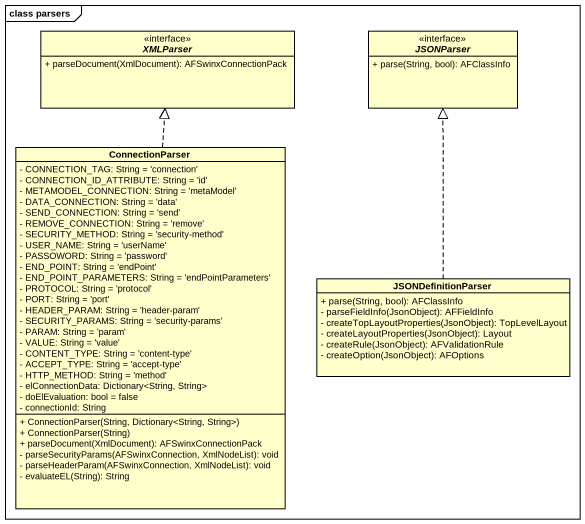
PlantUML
@startuml
mainframe class parsers
hide circle
hide empty members
skinparam classAttributeIconSize 0
interface XMLParser {
  + parseDocument(XmlDocument): AFSwinxConnectionPack
}
interface JSONParser {
  + parse(String, bool): AFClassInfo
}
class ConnectionParser {
  - CONNECTION_TAG: String = 'connection'
  - CONNECTION_ID_ATTRIBUTE: String = 'id'
  - METAMODEL_CONNECTION: String = 'metaModel'
  - DATA_CONNECTION: String = 'data'
  - SEND_CONNECTION: String = 'send'
  - REMOVE_CONNECTION: String = 'remove'
  - SECURITY_METHOD: String = 'security-method'
  - USER_NAME: String = 'userName'
  - PASSOWORD: String = 'password'
  - END_POINT: String = 'endPoint'
  - END_POINT_PARAMETERS: String = 'endPointParameters'
  - PROTOCOL: String = 'protocol'
  - PORT: String = 'port'
  - HEADER_PARAM: String = 'header-param'
  - SECURITY_PARAMS: String = 'security-params'
  - PARAM: String = 'param'
  - VALUE: String = 'value'
  - CONTENT_TYPE: String = 'content-type'
  - ACCEPT_TYPE: String = 'accept-type'
  - HTTP_METHOD: String = 'method'
  - elConnectionData: Dictionary<String, String>
  - doElEvaluation: bool = false
  - connectionId: String
  + ConnectionParser(String, Dictionary<String, String>)
  + ConnectionParser(String)
  + parseDocument(XmlDocument): AFSwinxConnectionPack
  - parseSecurityParams(AFSwinxConnection, XmlNodeList): void
  - parseHeaderParam(AFSwinxConnection, XmlNodeList): void
  - evaluateEL(String): String
}
class JSONDefinitionParser {
  + parse(String, bool): AFClassInfo
  - parseFieldInfo(JsonObject): AFFieldInfo
  - createTopLayoutProperties(JsonObject): TopLevelLayout
  - createLayoutProperties(JsonObject): Layout
  - createRule(JsonObject): AFValidationRule
  - createOption(JsonObject): AFOptions
}
ConnectionParser .up.|> XMLParser
JSONDefinitionParser .up.|> JSONParser
@enduml
